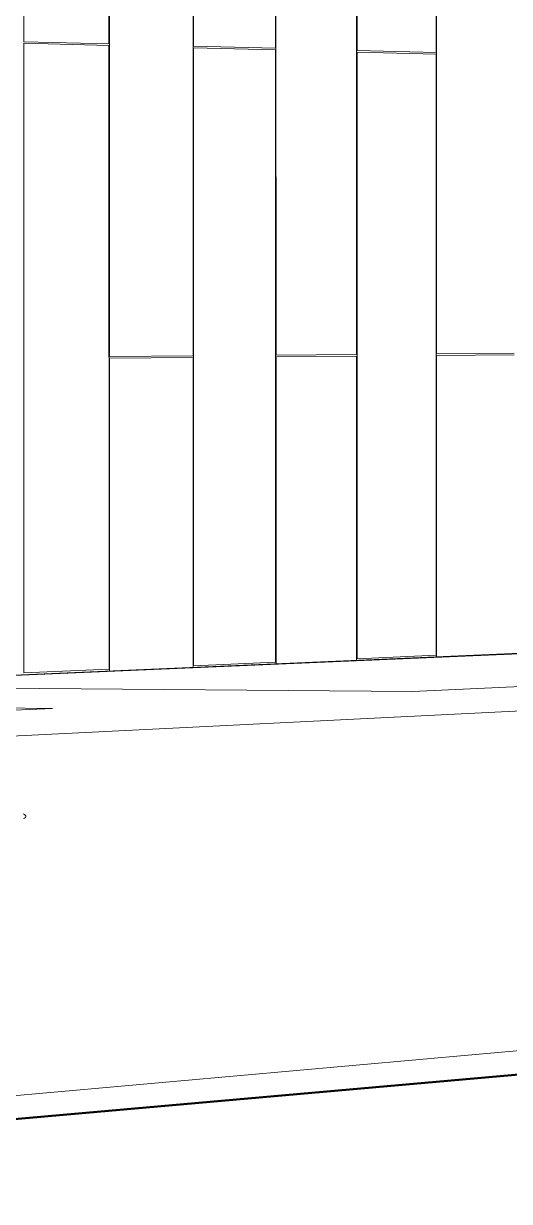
# Model space of a CAD drawing. Header units: inches. Extents: x 31156 to 31160, y -65 to 66.
# Drawn here: x 31156.593 to 31156.6144, y 59.1263 to 59.178 of the extents above; entities that cross this region are included whole.
import ezdxf

# ---------------------------------------------------------------- set-up
doc = ezdxf.new("R2010")
doc.units = ezdxf.units.IN
doc.header["$MEASUREMENT"] = 0
doc.linetypes.add('Hidden', pattern=[0.28125, 0.1875, -0.09375])
for name, color, linetype, lineweight in [('A-PROP-SBCK', 71, 'Hidden', 50), ('A-WALL-PATT', 111, 'Continuous', 13), ('C-BLDG-PADS', 91, 'Continuous', 9), ('C-TOPO', 7, 'Continuous', 9), ('Conc', 7, 'Continuous', 9), ('EOP-PR', 4, 'Continuous', 9), ('L-SITE-WALL', 31, 'Continuous', 13)]:
    doc.layers.add(name, color=color, linetype=linetype, lineweight=lineweight)

# ---------------------------------------------------------------- blocks, each defined once
blk = doc.blocks.new('FP_11-Looking North East')
at = {"layer": 'A-WALL-PATT', "lineweight": 9}
for p, q in [((31156.593057, 59.177161), (31156.593056, 59.190628)), ((31156.596795, 59.177063), (31156.596794, 59.190404)), ((31156.596816, 59.163356), (31156.596813, 59.190403)), ((31156.600485, 59.163386), (31156.600482, 59.190183)), ((31156.600503, 59.176966), (31156.600501, 59.190182)), ((31156.604104, 59.176871), (31156.604103, 59.189966)), ((31156.604124, 59.163416), (31156.604121, 59.189965)), ((31156.60766, 59.163445), (31156.607657, 59.189753)), ((31156.607677, 59.176777), (31156.607675, 59.189752)), ((31156.611149, 59.176686), (31156.611147, 59.189544)), ((31156.611168, 59.163474), (31156.611165, 59.189543)), ((31156.596795, 59.177063), (31156.593057, 59.177161)), ((31156.59306, 59.149488), (31156.593057, 59.17709)), ((31156.596795, 59.176992), (31156.593057, 59.17709)), ((31156.596798, 59.149648), (31156.596795, 59.176992)), ((31156.604104, 59.176871), (31156.600503, 59.176966)), ((31156.600506, 59.149807), (31156.600503, 59.176895)), ((31156.604104, 59.176801), (31156.600503, 59.176895)), ((31156.604107, 59.149961), (31156.604104, 59.176801)), ((31156.611149, 59.176686), (31156.607677, 59.176777)), ((31156.60768, 59.150113), (31156.607677, 59.176708)), ((31156.611149, 59.176617), (31156.607677, 59.176708)), ((31156.611151, 59.150262), (31156.611149, 59.176617)), ((31156.600485, 59.163386), (31156.596816, 59.163356)), ((31156.596816, 59.163285), (31156.600485, 59.163316)), ((31156.596818, 59.149578), (31156.596816, 59.163285)), ((31156.600487, 59.149735), (31156.600485, 59.163316)), ((31156.60766, 59.163445), (31156.604124, 59.163416)), ((31156.604124, 59.163346), (31156.60766, 59.163376)), ((31156.604126, 59.149892), (31156.604124, 59.163346)), ((31156.607661, 59.150043), (31156.60766, 59.163376)), ((31156.614578, 59.163502), (31156.611168, 59.163474)), ((31156.611168, 59.163405), (31156.614578, 59.163434)), ((31156.611169, 59.150194), (31156.611168, 59.163405)), ((31156.60768, 59.150113), (31156.611151, 59.150262)), ((31156.600506, 59.149807), (31156.604107, 59.149961)), ((31156.59306, 59.149488), (31156.596798, 59.149648))]:
    blk.add_line(p, q, dxfattribs=at)

msp = doc.modelspace()

# ---------------------------------------------------------------- linework, layer by layer
at = {"layer": 'A-PROP-SBCK', "linetype": 'Continuous'}
msp.add_line((31156.719229, 59.141138), (31156.404977, 59.113296), dxfattribs=at)
at = {"layer": 'C-BLDG-PADS'}
msp.add_line((31156.577724, 59.148737), (31156.638192, 59.151336), dxfattribs=at)
at = {"layer": 'C-TOPO'}
for p, q in [((31156.638192, 59.151336), (31156.577724, 59.148737)), ((31156.577724, 59.148737), (31156.638192, 59.151336))]:
    msp.add_line(p, q, dxfattribs=at)
at = {"layer": 'Conc'}
for p, q in [((31156.720346, 59.15306), (31156.578422, 59.14602)), ((31156.610118, 59.148676), (31156.70865, 59.153285)), ((31156.610118, 59.148676), (31156.5818, 59.14891)), ((31156.594322, 59.147937), (31156.565067, 59.14819)), ((31156.456185, 59.141476), (31156.594322, 59.147937))]:
    msp.add_line(p, q, dxfattribs=at)
at = {"layer": 'EOP-PR'}
msp.add_line((31156.717772, 59.142085), (31156.143125, 59.090994), dxfattribs=at)
msp.add_polyline3d([(31156.593045, 59.143103, 0), (31156.593094, 59.143128, 0), (31156.593129, 59.143154, 0), (31156.593149, 59.14318, 0), (31156.593155, 59.143206, 0), (31156.593146, 59.143232, 0), (31156.593123, 59.143257, 0), (31156.593085, 59.143283, 0), (31156.593033, 59.143309, 0)], dxfattribs=at)
at = {"layer": 'L-SITE-WALL'}
msp.add_line((31156.577726, 59.148758), (31156.637824, 59.151339), dxfattribs=at)

# ---------------------------------------------------------------- block references
at = {"layer": 'L-SITE-WALL', "lineweight": 9}
msp.add_blockref('FP_11-Looking North East', (0, 0), dxfattribs=at)

doc.saveas('drawing.dxf')
